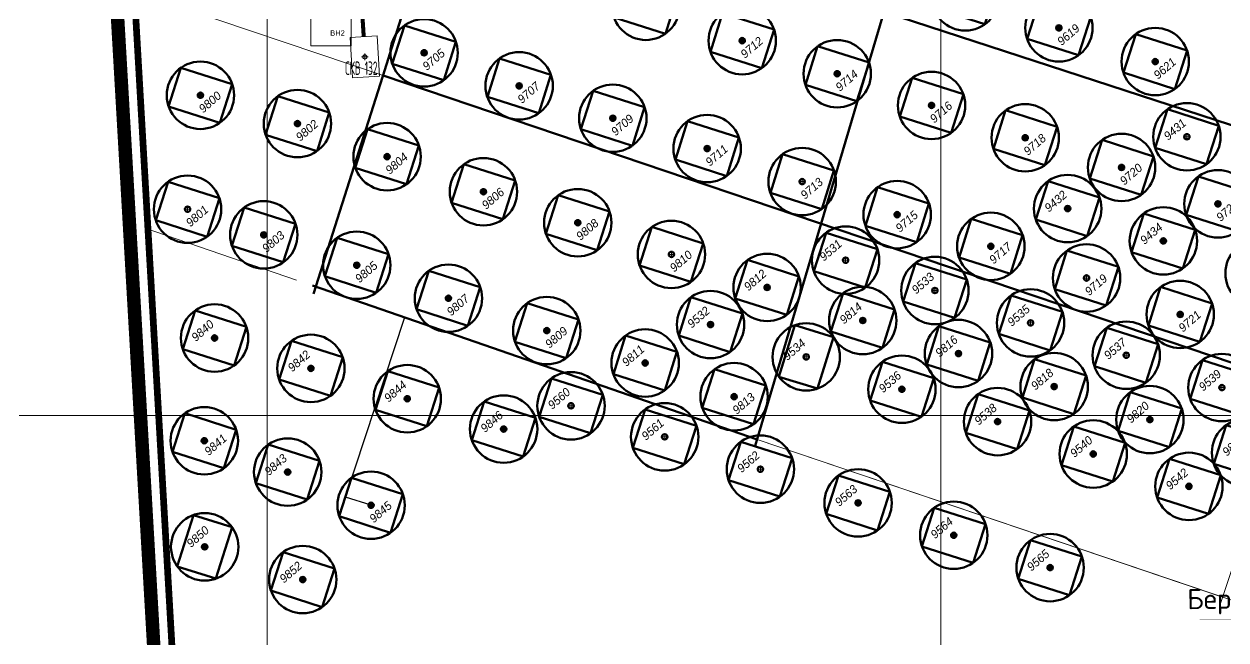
# Model space of a CAD drawing. Header units: millimetres. Extents: x 519 to 9564855, y -810 to 5021775.
# Drawn here: x 9519639 to 9521423, y 5000667 to 5001581 of the extents above; entities that cross this region are included whole.
import ezdxf

# ---------------------------------------------------------------- set-up
doc = ezdxf.new("R2010")
doc.units = ezdxf.units.MM
doc.header["$LTSCALE"] = 2
doc.header["$MEASUREMENT"] = 0
doc.header["$PDMODE"] = 2
doc.header["$PDSIZE"] = 5
for name, pattern in [('ACAD_ISO10W100', [18, 12, -3, 0, -3]), ('DASHED', [0.75, 0.5, -0.25]), ('HIDDEN2', [4.7625, 3.175, -1.5875])]:
    doc.linetypes.add(name, pattern=pattern)
for name, color, linetype in [('Existing roads', 41, 'Continuous'), ('GRID_PULKOVO', 7, 'Continuous'), ('SEA_COST', 4, 'Continuous'), ('Скважины на 2021 год', 7, 'Continuous')]:
    doc.layers.add(name, color=color, linetype=linetype)
for name, color, linetype, lineweight in [('Land lease as of 24.06.2004', 47, 'HIDDEN2', 70), ('Проектируемая ось дамбы', 1, 'DASHED', 30), ('Скв на 2025 допы от ХеКай', 204, 'Continuous', 0), ('Скважины на 2026', 222, 'Continuous', 50), ('Скважины на 2027 год', 20, 'Continuous', 50)]:
    doc.layers.add(name, color=color, linetype=linetype, lineweight=lineweight)
doc.styles.add('Arial', font='arial.ttf', dxfattribs={"height": 30})
doc.styles.add('Elect', font='isocpeur.ttf')
doc.styles.add('Line_GUGK', font='')
doc.styles.get("Standard").update_dxf_attribs({"font": 'isocpeur.ttf', "width": 0.5})
doc.styles.get('Line_GUGK').set_extended_font_data('Bm431', italic=True)

msp = doc.modelspace()

# ---------------------------------------------------------------- linework, layer by layer
at = {"color": 0, "linetype": 'ByBlock', "lineweight": 0, "ltscale": 50}
msp.add_circle((9520145, 5001532), 3.08365, dxfattribs=at)
at = {"color": 0, "linetype": 'ByBlock', "lineweight": 0, "ltscale": 80}
msp.add_point((9520145, 5001532), dxfattribs=at)
at = {"layer": 'Existing roads', "linetype": 'ByBlock', "lineweight": 0, "const_width": 6, "flags": 128}
msp.add_lwpolyline([(9520143.3468, 5001562), (9520104.4341, 5002168.141)], dxfattribs=at)
at = {"layer": 'GRID_PULKOVO', "lineweight": 0}
for p, q in [((9520000, 5010000), (9520000, 4992000)), ((9521000, 5010000), (9521000, 4992000)), ((9519000, 5001000), (9533000, 5001000))]:
    msp.add_line(p, q, dxfattribs=at)
at = {"layer": 'Land lease as of 24.06.2004', "color": 34, "linetype": 'DASHED', "lineweight": 0, "ltscale": 50, "const_width": 20}
msp.add_lwpolyline([(9519654.3, 5003739.6), (9532971.6, 5004566.6), (9534671.1, 5001241.4), (9547648.8, 4998330.8), (9546800.6, 4994774.1), (9538599.5, 4994719.2), (9534700.1, 4995931.6), (9534118, 4994384.9), (9531927.8, 4994990.9), (9532139.5, 4996381.2), (9522290.1, 4999426.3), (9519885.3, 4999727), (9519654.3, 5003739.6)], dxfattribs=at)
at = {"layer": 'SEA_COST', "color": 252, "linetype": 'ByBlock', "lineweight": 5, "true_color": 0x939598, "const_width": 0.2}
msp.add_lwpolyline([(9521384.04584, 5000697.95253), (9521683.306, 5000697.95253), (9521767.91, 5000772.54424)], dxfattribs=at)
at = {"layer": 'Проектируемая ось дамбы', "color": 32, "linetype": 'ACAD_ISO10W100', "lineweight": 30, "ltscale": 3, "const_width": 10}
msp.add_lwpolyline([(9523400.55605, 5003945.20144), (9519682.8, 5003714.33), (9519910.96282, 4999751.01348), (9522045.51696, 4999483.99746)], dxfattribs=at)
at = {"layer": 'Скв на 2025 допы от ХеКай', "color": 0, "linetype": 'ByBlock', "lineweight": 0, "ltscale": 50}
msp.add_lwpolyline([(9520126.87236, 5001500.83289), (9520166.79747, 5001503.27944), (9520163.12764, 5001563.16711), (9520123.20253, 5001560.72056)], close=True, dxfattribs=at)
at = {"layer": 'Скважины на 2021 год', "lineweight": 0, "ltscale": 50}
msp.add_lwpolyline([(9520124.76819, 5001548.37616), (9520124.83179, 5001628.37614), (9520064.83181, 5001628.42384), (9520064.76821, 5001548.42386)], close=True, dxfattribs=at)
at = {"layer": 'Скважины на 2026', "color": 244, "lineweight": 50}
for p, q in [((9521094.33015, 5002200.03524), (9520812.62452, 5001253.03338)), ((9520273.77134, 5001828.122), (9520171.93955, 5001503.38282)), ((9520171.93955, 5001503.38282), (9520068.95483, 5001180.5247)), ((9520848.7749, 5001275.51454), (9520172.19089, 5001504.18433)), ((9521541.14257, 5001041.50999), (9520848.7749, 5001275.51454)), ((9520812.62452, 5001253.03338), (9520724.27799, 5000954.94694)), ((9520727.06801, 5000964.36064), (9520067.37401, 5001192.82505))]:
    msp.add_line(p, q, dxfattribs=at)
at = {"layer": 'Скважины на 2026', "color": 244, "lineweight": 0}
for p, q in [((9520172.19089, 5001504.18433), (9519780.90306, 5001636.41834)), ((9520043.78957, 5001200.99279), (9519819.1742, 5001278.11989)), ((9521523.16005, 5001047.35067), (9521414.68609, 5000721.07163)), ((9520727.06801, 5000964.36064), (9521435.88478, 5000724.80505)), ((9520727.06801, 5000964.36064), (9521417.9432, 5000730.86868))]:
    msp.add_line(p, q, dxfattribs=at)
at = {"layer": 'Скважины на 2026', "color": 7, "lineweight": 30}
msp.add_line((9520116.08867, 5000879.14606), (9520203.771, 5001144.53561), dxfattribs=at)
at = {"layer": 'Скважины на 2026', "color": 5, "lineweight": 30}
msp.add_line((9520154.2, 5000867), (9520116.08867, 5000879.14606), dxfattribs=at)
at = {"layer": 'Скважины на 2026', "linetype": 'ByBlock', "ltscale": 50}
for points in [[(9520514.77913, 5001590.56257), (9520591.00178, 5001566.27044), (9520609.22087, 5001623.43743), (9520532.99822, 5001647.72956)], [(9519853.77913, 5001458.56257), (9519930.00178, 5001434.27044), (9519948.22087, 5001491.43743), (9519871.99822, 5001515.72956)], [(9520326.77913, 5001472.56257), (9520403.00178, 5001448.27044), (9520421.22087, 5001505.43743), (9520344.99822, 5001529.72956)], [(9520465.77913, 5001424.56257), (9520542.00178, 5001400.27044), (9520560.22087, 5001457.43743), (9520483.99822, 5001481.72956)], [(9519997.77913, 5001416.56257), (9520074.00178, 5001392.27044), (9520092.22087, 5001449.43743), (9520015.99822, 5001473.72956)], [(9520130.77913, 5001367.56257), (9520207.00178, 5001343.27044), (9520225.22087, 5001400.43743), (9520148.99822, 5001424.72956)], [(9520273.77913, 5001315.56257), (9520350.00178, 5001291.27044), (9520368.22087, 5001348.43743), (9520291.99822, 5001372.72956)]]:
    msp.add_lwpolyline(points, close=True, dxfattribs=at)
at = {"layer": 'Скважины на 2026', "color": 244, "lineweight": 50}
msp.add_lwpolyline([(9520915.40384, 5001598.54373), (9521721.151, 5001336.358), (9521754.016, 5001325.67)], dxfattribs=at)
at = {"layer": 'Скважины на 2026', "color": 5, "linetype": 'ByBlock', "ltscale": 50}
for points in [[(9520185.77913, 5001521.56257), (9520262.00178, 5001497.27044), (9520280.22087, 5001554.43743), (9520203.99822, 5001578.72956)], [(9520746.77913, 5001330.56257), (9520823.00178, 5001306.27044), (9520841.22087, 5001363.43743), (9520764.99822, 5001387.72956)], [(9520085.77913, 5001206.56257), (9520162.00178, 5001182.27044), (9520180.22087, 5001239.43743), (9520103.99822, 5001263.72956)], [(9521168.77913, 5001187.56257), (9521245.00178, 5001163.27044), (9521263.22087, 5001220.43743), (9521186.99822, 5001244.72956)], [(9520645.77913, 5001011.56257), (9520722.00178, 5000987.27044), (9520740.22087, 5001044.43743), (9520663.99822, 5001068.72956)], [(9520106.97913, 5000850.56257), (9520183.20178, 5000826.27044), (9520201.42087, 5000883.43743), (9520125.19822, 5000907.72956)]]:
    msp.add_lwpolyline(points, close=True, dxfattribs=at)
at = {"layer": 'Скважины на 2026', "color": 3, "linetype": 'ByBlock', "ltscale": 50}
for points in [[(9521317.74261, 5001397.03474), (9521393.96526, 5001372.74261), (9521412.18436, 5001429.9096), (9521335.96171, 5001454.20173)], [(9520811.27044, 5001213.99822), (9520887.49309, 5001189.70609), (9520905.71219, 5001246.87308), (9520829.48954, 5001271.16521)], [(9520943.74261, 5001169.03474), (9521019.96526, 5001144.74261), (9521038.18436, 5001201.9096), (9520961.96171, 5001226.20173)], [(9521085.74261, 5001121.03474), (9521161.96526, 5001096.74261), (9521180.18436, 5001153.9096), (9521103.96171, 5001178.20173)], [(9520783.17992, 5001134.08593), (9520759.50713, 5001057.66866), (9520816.82008, 5001039.91407), (9520840.49287, 5001116.33134)], [(9521227.74261, 5001073.03474), (9521303.96526, 5001048.74261), (9521322.18436, 5001105.9096), (9521245.96171, 5001130.20173)], [(9521369.74261, 5001025.03474), (9521445.96526, 5001000.74261), (9521464.18436, 5001057.9096), (9521387.96171, 5001082.20173)], [(9520403.74261, 5000998.03474), (9520479.96526, 5000973.74261), (9520498.18436, 5001030.9096), (9520421.96171, 5001055.20173)], [(9520542.74261, 5000952.03474), (9520618.96526, 5000927.74261), (9520637.18436, 5000984.9096), (9520560.96171, 5001009.20173)], [(9520684.74261, 5000904.03474), (9520760.96526, 5000879.74261), (9520779.18436, 5000936.9096), (9520702.96171, 5000961.20173)]]:
    msp.add_lwpolyline(points, close=True, dxfattribs=at)
at = {"layer": 'Скважины на 2026', "linetype": 'ByBlock', "ltscale": 50}
for centre, radius in [((9520562, 5001607), 50), ((9520374, 5001489), 50), ((9519901, 5001475), 50), ((9519901, 5001475), 4), ((9520045, 5001433), 50), ((9520374, 5001489), 4), ((9520513, 5001441), 50), ((9520513, 5001441), 4), ((9520045, 5001433), 4), ((9520178, 5001384), 50), ((9520178, 5001384), 4), ((9520321, 5001332), 50), ((9520321, 5001332), 4)]:
    msp.add_circle(centre, radius, dxfattribs=at)
at = {"layer": 'Скважины на 2026', "color": 5, "linetype": 'ByBlock', "ltscale": 50}
for centre, radius in [((9520233, 5001538), 50), ((9520233, 5001538), 4), ((9520794, 5001347), 50), ((9520133, 5001223), 50), ((9521216, 5001204), 50), ((9520133, 5001223), 4), ((9520693, 5001028), 50), ((9520693, 5001028), 4), ((9520154.2, 5000867), 50), ((9520154.2, 5000867), 4)]:
    msp.add_circle(centre, radius, dxfattribs=at)
at = {"layer": 'Скважины на 2026', "color": 3, "linetype": 'ByBlock', "ltscale": 50}
for centre in [(9521364.96348, 5001413.47217), (9520858.49132, 5001230.43565), (9520990.96348, 5001185.47217), (9521132.96348, 5001137.47217), (9520800, 5001087), (9521274.96348, 5001089.47217), (9521416.96348, 5001041.47217), (9520450.96348, 5001014.47217), (9520589.96348, 5000968.47217), (9520731.96348, 5000920.47217)]:
    msp.add_circle(centre, 50, dxfattribs=at)
at = {"layer": 'Скважины на 2026', "color": 3, "linetype": 'ByBlock'}
for centre in [(9521364.96348, 5001413.47217), (9520858.49132, 5001230.43565), (9520990.96348, 5001185.47217), (9521132.96348, 5001137.47217), (9520800, 5001087), (9521274.96348, 5001089.47217), (9521416.96348, 5001041.47217), (9520450.96348, 5001014.47217), (9520589.96348, 5000968.47217), (9520731.96348, 5000920.47217)]:
    msp.add_circle(centre, 4, dxfattribs=at)
at = {"layer": 'Скважины на 2026', "color": 5, "linetype": 'ByBlock'}
for centre in [(9520794, 5001347), (9521216, 5001204)]:
    msp.add_circle(centre, 4, dxfattribs=at)
at = {"layer": 'Скважины на 2026', "color": 5, "linetype": 'ByBlock', "ltscale": 50}
for p in [(9520233, 5001538), (9520133, 5001223), (9520693, 5001028), (9520154.2, 5000867)]:
    msp.add_point(p, dxfattribs=at)
at = {"layer": 'Скважины на 2026', "linetype": 'ByBlock', "ltscale": 50}
for p in [(9519901, 5001475), (9520374, 5001489), (9520513, 5001441), (9520045, 5001433), (9520178, 5001384), (9520321, 5001332)]:
    msp.add_point(p, dxfattribs=at)
at = {"layer": 'Скважины на 2026', "color": 3, "linetype": 'ByBlock', "lineweight": 0}
for p in [(9521364.96348, 5001413.47217), (9520858.49132, 5001230.43565), (9520990.96348, 5001185.47217), (9521132.96348, 5001137.47217), (9520800, 5001087), (9521274.96348, 5001089.47217), (9521416.96348, 5001041.47217), (9520450.96348, 5001014.47217), (9520589.96348, 5000968.47217), (9520731.96348, 5000920.47217)]:
    msp.add_point(p, dxfattribs=at)
at = {"layer": 'Скважины на 2026', "color": 5, "linetype": 'ByBlock', "lineweight": 0}
for p in [(9520794, 5001347), (9521216, 5001204)]:
    msp.add_point(p, dxfattribs=at)
at = {"layer": 'Скважины на 2027 год', "linetype": 'ByBlock', "ltscale": 50}
for points in [[(9520988.77913, 5001604.56257), (9521065.00178, 5001580.27044), (9521083.22087, 5001637.43743), (9521006.99822, 5001661.72956)], [(9521127.77913, 5001558.56257), (9521204.00178, 5001534.27044), (9521222.22087, 5001591.43743), (9521145.99822, 5001615.72956)], [(9520657.77913, 5001539.56257), (9520734.00178, 5001515.27044), (9520752.22087, 5001572.43743), (9520675.99822, 5001596.72956)], [(9521270.77913, 5001508.56257), (9521347.00178, 5001484.27044), (9521365.22087, 5001541.43743), (9521288.99822, 5001565.72956)], [(9520798.77913, 5001490.56257), (9520875.00178, 5001466.27044), (9520893.22087, 5001523.43743), (9520816.99822, 5001547.72956)], [(9520938.77913, 5001443.56257), (9521015.00178, 5001419.27044), (9521033.22087, 5001476.43743), (9520956.99822, 5001500.72956)], [(9521077.77913, 5001395.56257), (9521154.00178, 5001371.27044), (9521172.22087, 5001428.43743), (9521095.99822, 5001452.72956)], [(9520605.77913, 5001379.56257), (9520682.00178, 5001355.27044), (9520700.22087, 5001412.43743), (9520623.99822, 5001436.72956)], [(9521220.77913, 5001351.56257), (9521297.00178, 5001327.27044), (9521315.22087, 5001384.43743), (9521238.99822, 5001408.72956)], [(9521363.77913, 5001297.56257), (9521440.00178, 5001273.27044), (9521458.22087, 5001330.43743), (9521381.99822, 5001354.72956)], [(9519834.73432, 5001289.57134), (9519910.95697, 5001265.27921), (9519929.17606, 5001322.4462), (9519852.95341, 5001346.73833)], [(9520887.77913, 5001281.56257), (9520964.00178, 5001257.27044), (9520982.22087, 5001314.43743), (9520905.99822, 5001338.72956)], [(9521140.77913, 5001290.56257), (9521217.00178, 5001266.27044), (9521235.22087, 5001323.43743), (9521158.99822, 5001347.72956)], [(9520413.77913, 5001269.56257), (9520490.00178, 5001245.27044), (9520508.22087, 5001302.43743), (9520431.99822, 5001326.72956)], [(9519947.77913, 5001251.56257), (9520024.00178, 5001227.27044), (9520042.22087, 5001284.43743), (9519965.99822, 5001308.72956)], [(9521026.77913, 5001234.56257), (9521103.00178, 5001210.27044), (9521121.22087, 5001267.43743), (9521044.99822, 5001291.72956)], [(9521282.77913, 5001242.56257), (9521359.00178, 5001218.27044), (9521377.22087, 5001275.43743), (9521300.99822, 5001299.72956)], [(9520552.77913, 5001222.56257), (9520629.00178, 5001198.27044), (9520647.22087, 5001255.43743), (9520570.99822, 5001279.72956)], [(9520694.77913, 5001173.56257), (9520771.00178, 5001149.27044), (9520789.22087, 5001206.43743), (9520712.99822, 5001230.72956)], [(9520221.77913, 5001157.56257), (9520298.00178, 5001133.27044), (9520316.22087, 5001190.43743), (9520239.99822, 5001214.72956)], [(9520610.77913, 5001118.56257), (9520687.00178, 5001094.27044), (9520705.22087, 5001151.43743), (9520628.99822, 5001175.72956)], [(9520836.77913, 5001124.56257), (9520913.00178, 5001100.27044), (9520931.22087, 5001157.43743), (9520854.99822, 5001181.72956)], [(9521307.77913, 5001133.56257), (9521384.00178, 5001109.27044), (9521402.22087, 5001166.43743), (9521325.99822, 5001190.72956)], [(9520367.77913, 5001109.56257), (9520444.00178, 5001085.27044), (9520462.22087, 5001142.43743), (9520385.99822, 5001166.72956)], [(9519874.77913, 5001098.56257), (9519951.00178, 5001074.27044), (9519969.22087, 5001131.43743), (9519892.99822, 5001155.72956)], [(9520978.77913, 5001075.56257), (9521055.00178, 5001051.27044), (9521073.22087, 5001108.43743), (9520996.99822, 5001132.72956)], [(9520017.77913, 5001053.56257), (9520094.00178, 5001029.27044), (9520112.22087, 5001086.43743), (9520035.99822, 5001110.72956)], [(9520513.77913, 5001061.56257), (9520590.00178, 5001037.27044), (9520608.22087, 5001094.43743), (9520531.99822, 5001118.72956)], [(9520894.77913, 5001022.56257), (9520971.00178, 5000998.27044), (9520989.22087, 5001055.43743), (9520912.99822, 5001079.72956)], [(9521120.77913, 5001026.56257), (9521197.00178, 5001002.27044), (9521215.22087, 5001059.43743), (9521138.99822, 5001083.72956)], [(9520160.77913, 5001008.56257), (9520237.00178, 5000984.27044), (9520255.22087, 5001041.43743), (9520178.99822, 5001065.72956)], [(9521262.77913, 5000977.56257), (9521339.00178, 5000953.27044), (9521357.22087, 5001010.43743), (9521280.99822, 5001034.72956)], [(9520303.77913, 5000963.56257), (9520380.00178, 5000939.27044), (9520398.22087, 5000996.43743), (9520321.99822, 5001020.72956)], [(9521036.77913, 5000974.56257), (9521113.00178, 5000950.27044), (9521131.22087, 5001007.43743), (9521054.99822, 5001031.72956)], [(9519859.54364, 5000946.19611), (9519935.76629, 5000921.90399), (9519953.98539, 5000979.07097), (9519877.76274, 5001003.3631)], [(9521178.77913, 5000926.56257), (9521255.00178, 5000902.27044), (9521273.22087, 5000959.43743), (9521196.99822, 5000983.72956)], [(9521404.77913, 5000928.56257), (9521481.00178, 5000904.27044), (9521499.22087, 5000961.43743), (9521422.99822, 5000985.72956)], [(9519983.27913, 5000899.76257), (9520059.50178, 5000875.47044), (9520077.72087, 5000932.63743), (9520001.49822, 5000956.92956)], [(9521320.77913, 5000878.56257), (9521397.00178, 5000854.27044), (9521415.22087, 5000911.43743), (9521338.99822, 5000935.72956)], [(9520829.74261, 5000854.03474), (9520905.96526, 5000829.74261), (9520924.18436, 5000886.9096), (9520847.96171, 5000911.20173)], [(9520971.74261, 5000806.03474), (9521047.96526, 5000781.74261), (9521066.18436, 5000838.9096), (9520989.96171, 5000863.20173)], [(9519923.85203, 5000758.11303), (9519947.98415, 5000834.38649), (9519890.77905, 5000852.48558), (9519866.64693, 5000776.21212)], [(9521114.74261, 5000758.03474), (9521190.96526, 5000733.74261), (9521209.18436, 5000790.9096), (9521132.96171, 5000815.20173)], [(9520005.57913, 5000740.36257), (9520081.80178, 5000716.07044), (9520100.02087, 5000773.23743), (9520023.79822, 5000797.52956)]]:
    msp.add_lwpolyline(points, close=True, dxfattribs=at)
for centre, radius in [((9521036, 5001621), 50), ((9521175, 5001575), 50), ((9520705, 5001556), 50), ((9521175, 5001575), 4), ((9521318, 5001525), 50), ((9520705, 5001556), 4), ((9520846, 5001507), 50), ((9521318, 5001525), 4), ((9520846, 5001507), 4), ((9520986, 5001460), 50), ((9520986, 5001460), 4), ((9521125, 5001412), 50), ((9520653, 5001396), 50), ((9521125, 5001412), 4), ((9521268, 5001368), 50), ((9520653, 5001396), 4), ((9521268, 5001368), 4), ((9519881.95519, 5001306.00877), 50), ((9521188, 5001307), 50), ((9521411, 5001314), 50), ((9520461, 5001286), 50), ((9520935, 5001298), 50), ((9519995, 5001268), 50), ((9521411, 5001314), 4), ((9520935, 5001298), 4), ((9521074, 5001251), 50), ((9521188, 5001307), 4), ((9521330, 5001259), 50), ((9520461, 5001286), 4), ((9520600, 5001239), 50), ((9519995, 5001268), 4), ((9521074, 5001251), 4), ((9521330, 5001259), 4), ((9521472, 5001211), 50), ((9520742, 5001190), 50), ((9520269, 5001174), 50), ((9520742, 5001190), 4), ((9521355, 5001150), 50), ((9520269, 5001174), 4), ((9520415, 5001126), 50), ((9520658, 5001135), 50), ((9520884, 5001141), 50), ((9519922, 5001115), 50), ((9520884, 5001141), 4), ((9521026, 5001092), 50), ((9521355, 5001150), 4), ((9520415, 5001126), 4), ((9520561, 5001078), 50), ((9520658, 5001135), 4), ((9519922, 5001115), 4), ((9520065, 5001070), 50), ((9520942, 5001039), 50), ((9521026, 5001092), 4), ((9521168, 5001043), 50), ((9520065, 5001070), 4), ((9520208, 5001025), 50), ((9520561, 5001078), 4), ((9520942, 5001039), 4), ((9521084, 5000991), 50), ((9521168, 5001043), 4), ((9521310, 5000994), 50), ((9520208, 5001025), 4), ((9520351, 5000980), 50), ((9519906.76452, 5000962.63354), 50), ((9521310, 5000994), 4), ((9520351, 5000980), 4), ((9521084, 5000991), 4), ((9521226, 5000943), 50), ((9521452, 5000945), 50), ((9519906.76452, 5000962.63354), 4), ((9520030.5, 5000916.2), 50), ((9521226, 5000943), 4), ((9521368, 5000895), 50), ((9520030.5, 5000916.2), 4), ((9520876.96348, 5000870.47217), 50), ((9521368, 5000895), 4), ((9520876.96348, 5000870.47217), 4), ((9521018.96348, 5000822.47217), 50), ((9519907.31554, 5000805.29931), 50), ((9521018.96348, 5000822.47217), 4), ((9521161.96348, 5000774.47217), 50), ((9519907.31554, 5000805.29931), 4), ((9520052.8, 5000756.8), 50), ((9521161.96348, 5000774.47217), 4), ((9520052.8, 5000756.8), 4)]:
    msp.add_circle(centre, radius, dxfattribs=at)
at = {"layer": 'Скважины на 2027 год', "linetype": 'ByBlock'}
for centre in [(9519881.95519, 5001306.00877), (9520600, 5001239)]:
    msp.add_circle(centre, 4, dxfattribs=at)
at = {"layer": 'Скважины на 2027 год', "linetype": 'ByBlock', "ltscale": 50}
for p in [(9521175, 5001575), (9520705, 5001556), (9521318, 5001525), (9520846, 5001507), (9520986, 5001460), (9521125, 5001412), (9520653, 5001396), (9521268, 5001368), (9521411, 5001314), (9520935, 5001298), (9521188, 5001307), (9520461, 5001286), (9519995, 5001268), (9521074, 5001251), (9521330, 5001259), (9520742, 5001190), (9520269, 5001174), (9520658, 5001135), (9520884, 5001141), (9521355, 5001150), (9520415, 5001126), (9519922, 5001115), (9521026, 5001092), (9520065, 5001070), (9520561, 5001078), (9520942, 5001039), (9521168, 5001043), (9520208, 5001025), (9521310, 5000994), (9520351, 5000980), (9521084, 5000991), (9519906.76452, 5000962.63354), (9521226, 5000943), (9520030.5, 5000916.2), (9521368, 5000895), (9520876.96348, 5000870.47217), (9521018.96348, 5000822.47217), (9519907.31554, 5000805.29931), (9519907.31554, 5000805.29931), (9521161.96348, 5000774.47217), (9520052.8, 5000756.8)]:
    msp.add_point(p, dxfattribs=at)
at = {"layer": 'Скважины на 2027 год', "linetype": 'ByBlock', "lineweight": 0}
for p in [(9519881.95519, 5001306.00877), (9520600, 5001239), (9519906.76452, 5000962.63354)]:
    msp.add_point(p, dxfattribs=at)

# ---------------------------------------------------------------- texts
at = {"color": 9, "linetype": 'ByBlock', "lineweight": 0, "ltscale": 50, "insert": (9520093.58737, 5001571.39638), "char_height": 8, "attachment_point": 1, "style": 'Arial'}
msp.add_mtext_dynamic_manual_height_columns('BH2', width=0.292151, gutter_width=61.76317, heights=[0], dxfattribs=at)
at = {"color": 0, "linetype": 'ByBlock', "lineweight": 0, "ltscale": 80, "insert": (9520115.78096, 5001525.25942), "char_height": 20, "attachment_point": 1}
msp.add_mtext('СКВ 132', dxfattribs=at)
at = {"layer": 'SEA_COST', "color": 252, "lineweight": 5, "true_color": 0x939598, "style": 'Elect'}
msp.add_text('Береговая линия', height=30, rotation=0.6758789, dxfattribs=at).set_placement((9521365.47782, 5000712.79491))
at = {"layer": 'Скважины на 2026', "color": 5, "linetype": 'ByBlock', "ltscale": 50, "style": 'Line_GUGK'}
for s, p in [('9705', (9520237.15466, 5001511.05423)), ('9805', (9520137.15466, 5001196.05423)), ('9813', (9520697.15466, 5001001.05423)), ('9845', (9520158.35466, 5000840.05423))]:
    msp.add_text(s, height=12.5, rotation=41, dxfattribs=at).set_placement(p)
at = {"layer": 'Скважины на 2026', "linetype": 'ByBlock', "ltscale": 50, "style": 'Line_GUGK'}
for s, p in [('9800', (9519905.15466, 5001448.05423)), ('9707', (9520378.15466, 5001462.05423)), ('9709', (9520517.15466, 5001414.05423)), ('9802', (9520049.15466, 5001406.05423)), ('9804', (9520182.15466, 5001357.05423)), ('9806', (9520325.15466, 5001305.05423))]:
    msp.add_text(s, height=12.5, rotation=41, dxfattribs=at).set_placement(p)
at = {"layer": 'Скважины на 2026', "color": 3, "linetype": 'ByBlock', "style": 'Line_GUGK'}
for s, p in [('9431', (9521337.19164, 5001407.49259)), ('9531', (9520826.27127, 5001228.29477)), ('9533', (9520963.19164, 5001179.49259)), ('9535', (9521105.19164, 5001131.49259)), ('9534', (9520772.22816, 5001081.02042)), ('9537', (9521248.4928, 5001082.26484)), ('9539', (9521389.19164, 5001035.49259)), ('9560', (9520423.19164, 5001008.49259)), ('9561', (9520562.19164, 5000962.49259)), ('9562', (9520704.19164, 5000914.49259))]:
    msp.add_text(s, height=12.5, rotation=41, dxfattribs=at).set_placement(p)
at = {"layer": 'Скважины на 2026', "color": 5, "linetype": 'ByBlock', "style": 'Line_GUGK'}
for s, p in [('9713', (9520798.15466, 5001320.05423)), ('9719', (9521220.15466, 5001177.05423))]:
    msp.add_text(s, height=12.5, rotation=41, dxfattribs=at).set_placement(p)
at = {"layer": 'Скважины на 2027 год', "linetype": 'ByBlock', "ltscale": 50, "style": 'Line_GUGK'}
for s, p in [('9619', (9521179.15466, 5001548.05423)), ('9712', (9520709.15466, 5001529.05423)), ('9621', (9521322.15466, 5001498.05423)), ('9714', (9520850.15466, 5001480.05423)), ('9716', (9520990.15466, 5001433.05423)), ('9718', (9521129.15466, 5001385.05423)), ('9711', (9520657.15466, 5001369.05423)), ('9720', (9521272.15466, 5001341.05423)), ('9432', (9521160.22816, 5001301.02042)), ('9722', (9521415.15466, 5001287.05423)), ('9715', (9520939.15466, 5001271.05423)), ('9808', (9520465.15466, 5001259.05423)), ('9434', (9521302.22816, 5001253.02042)), ('9803', (9519999.15466, 5001241.05423)), ('9717', (9521078.15466, 5001224.05423)), ('9812', (9520714.22816, 5001184.02042)), ('9807', (9520273.15466, 5001147.05423)), ('9532', (9520630.22816, 5001129.02042)), ('9814', (9520856.22816, 5001135.02042)), ('9840', (9519894.22816, 5001109.02042)), ('9721', (9521359.15466, 5001123.05423)), ('9809', (9520419.15466, 5001099.05423)), ('9811', (9520533.22816, 5001072.02042)), ('9816', (9520998.22816, 5001086.02042)), ('9842', (9520037.22816, 5001064.02042)), ('9818', (9521140.22816, 5001037.02042)), ('9844', (9520180.22816, 5001019.02042)), ('9536', (9520914.22816, 5001033.02042)), ('9538', (9521056.22816, 5000985.02042)), ('9820', (9521282.22816, 5000988.02042)), ('9846', (9520323.22816, 5000974.02042)), ('9841', (9519913.51325, 5000939.90824)), ('9540', (9521198.22816, 5000937.02042)), ('9822', (9521424.22816, 5000939.02042)), ('9843', (9520002.72816, 5000910.22042)), ('9542', (9521340.22816, 5000889.02042)), ('9563', (9520849.19164, 5000864.49259)), ('9564', (9520991.19164, 5000816.49259)), ('9850', (9519887.02268, 5000803.49858)), ('9565', (9521134.19164, 5000768.49259)), ('9852', (9520025.02816, 5000750.82042))]:
    msp.add_text(s, height=12.5, rotation=41, dxfattribs=at).set_placement(p)
at = {"layer": 'Скважины на 2027 год', "linetype": 'ByBlock', "style": 'Line_GUGK'}
for s, p in [('9801', (9519886.10985, 5001279.063)), ('9810', (9520604.15466, 5001212.05423))]:
    msp.add_text(s, height=12.5, rotation=41, dxfattribs=at).set_placement(p)

doc.saveas('drawing.dxf')
